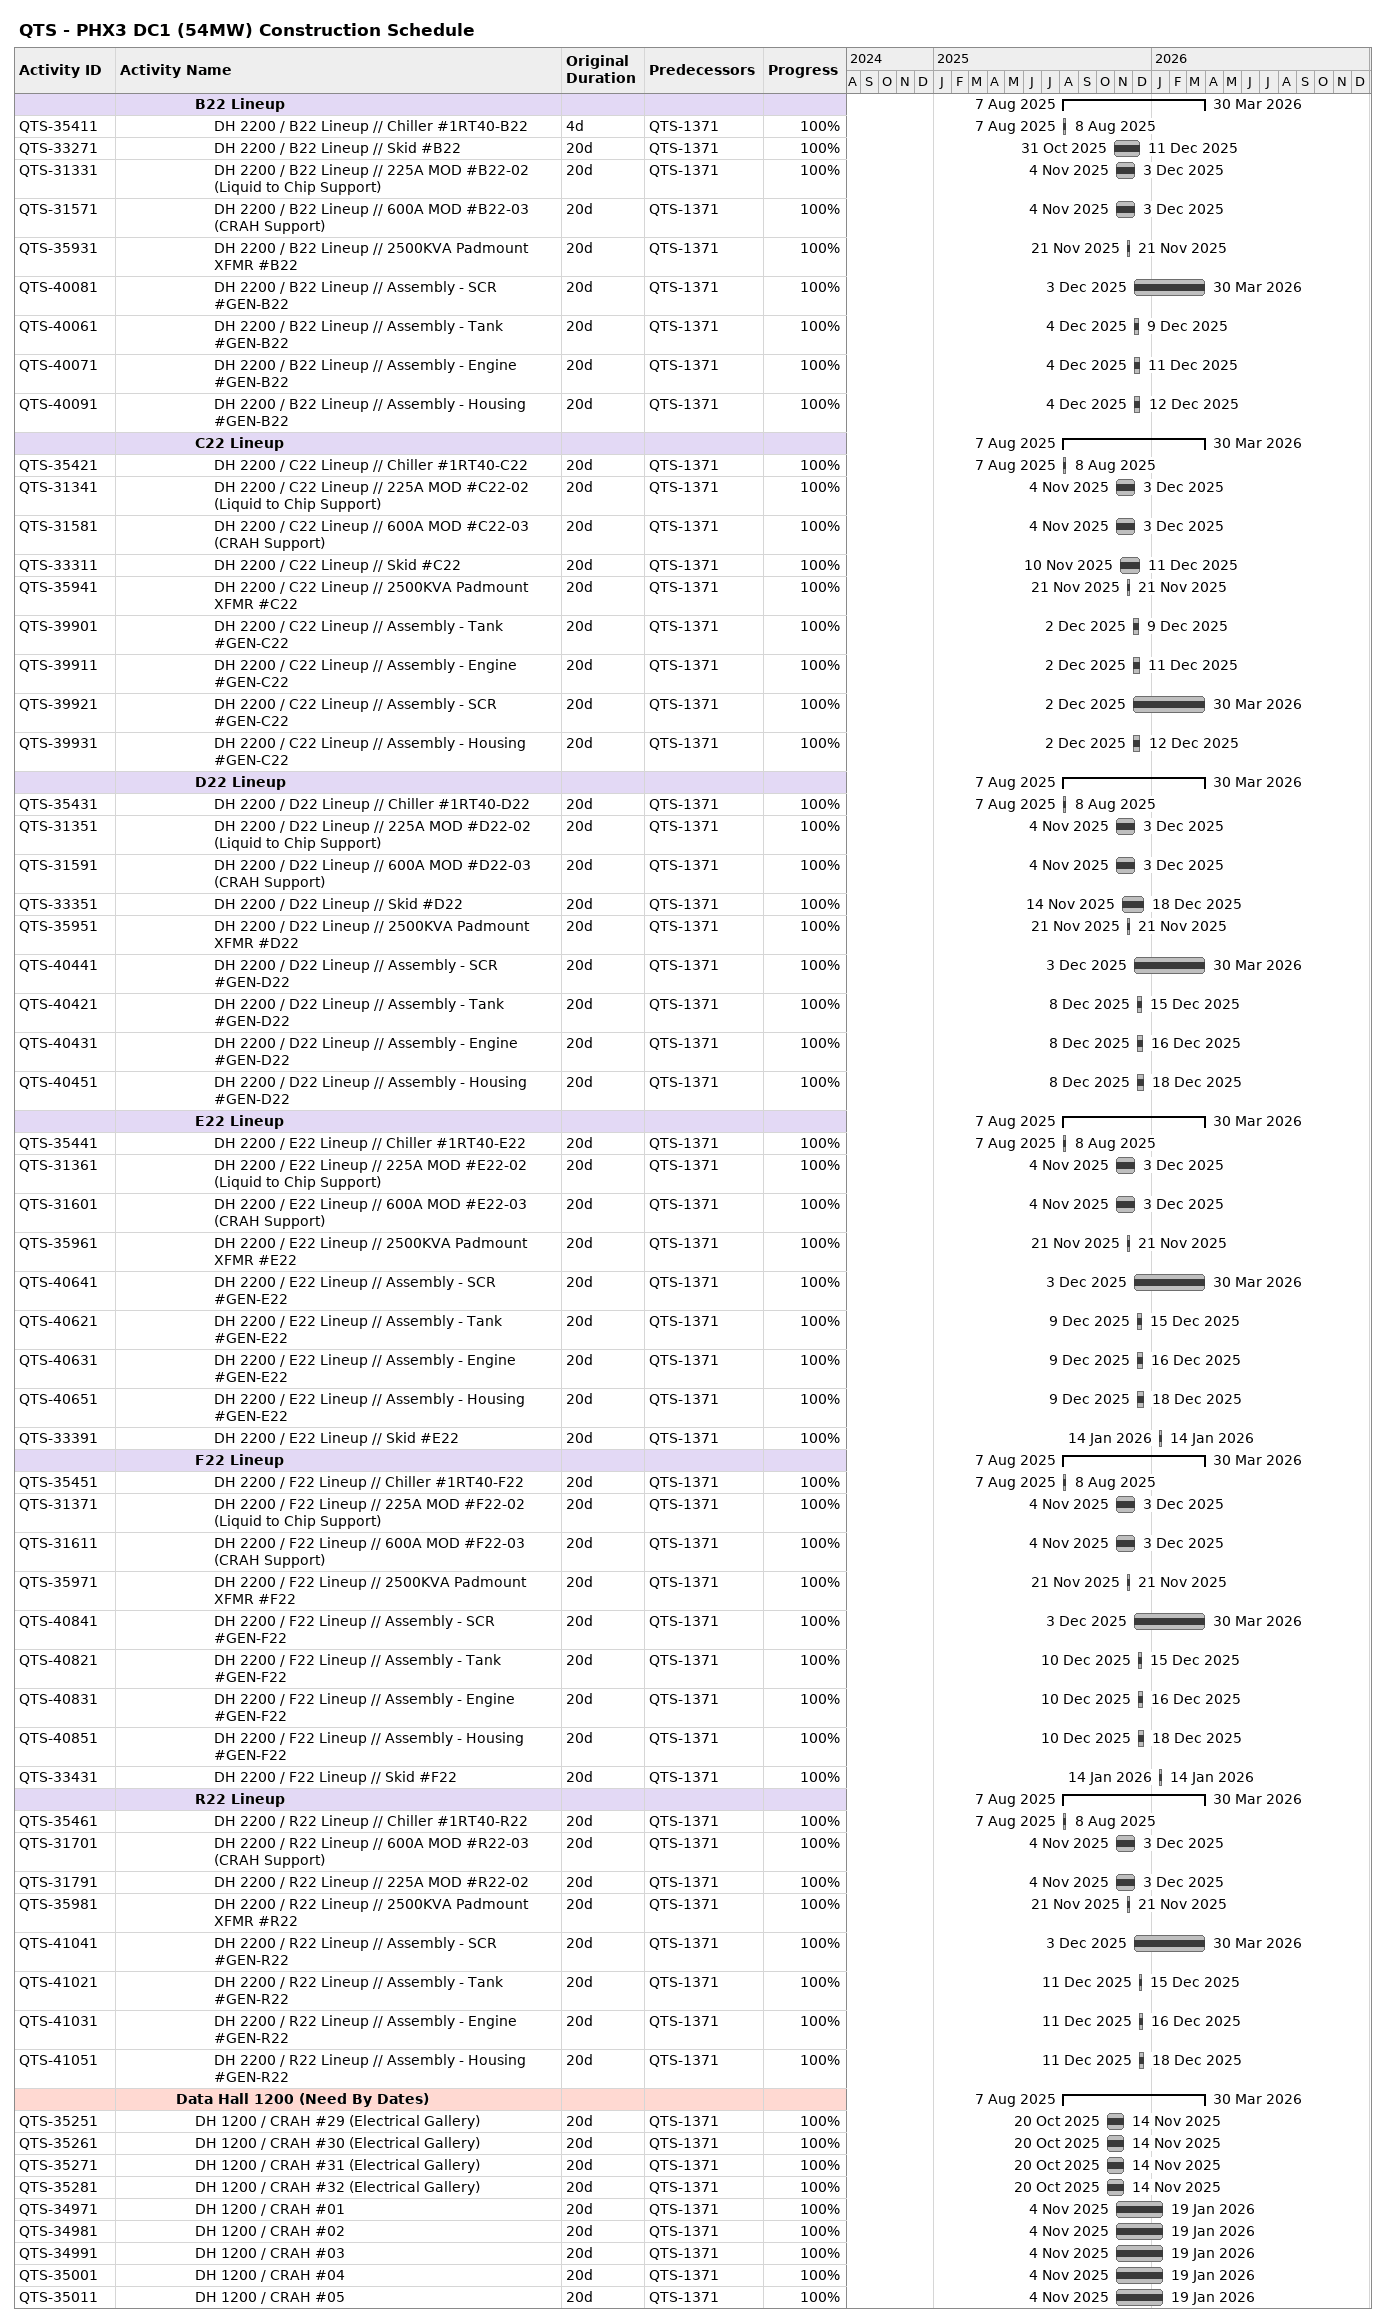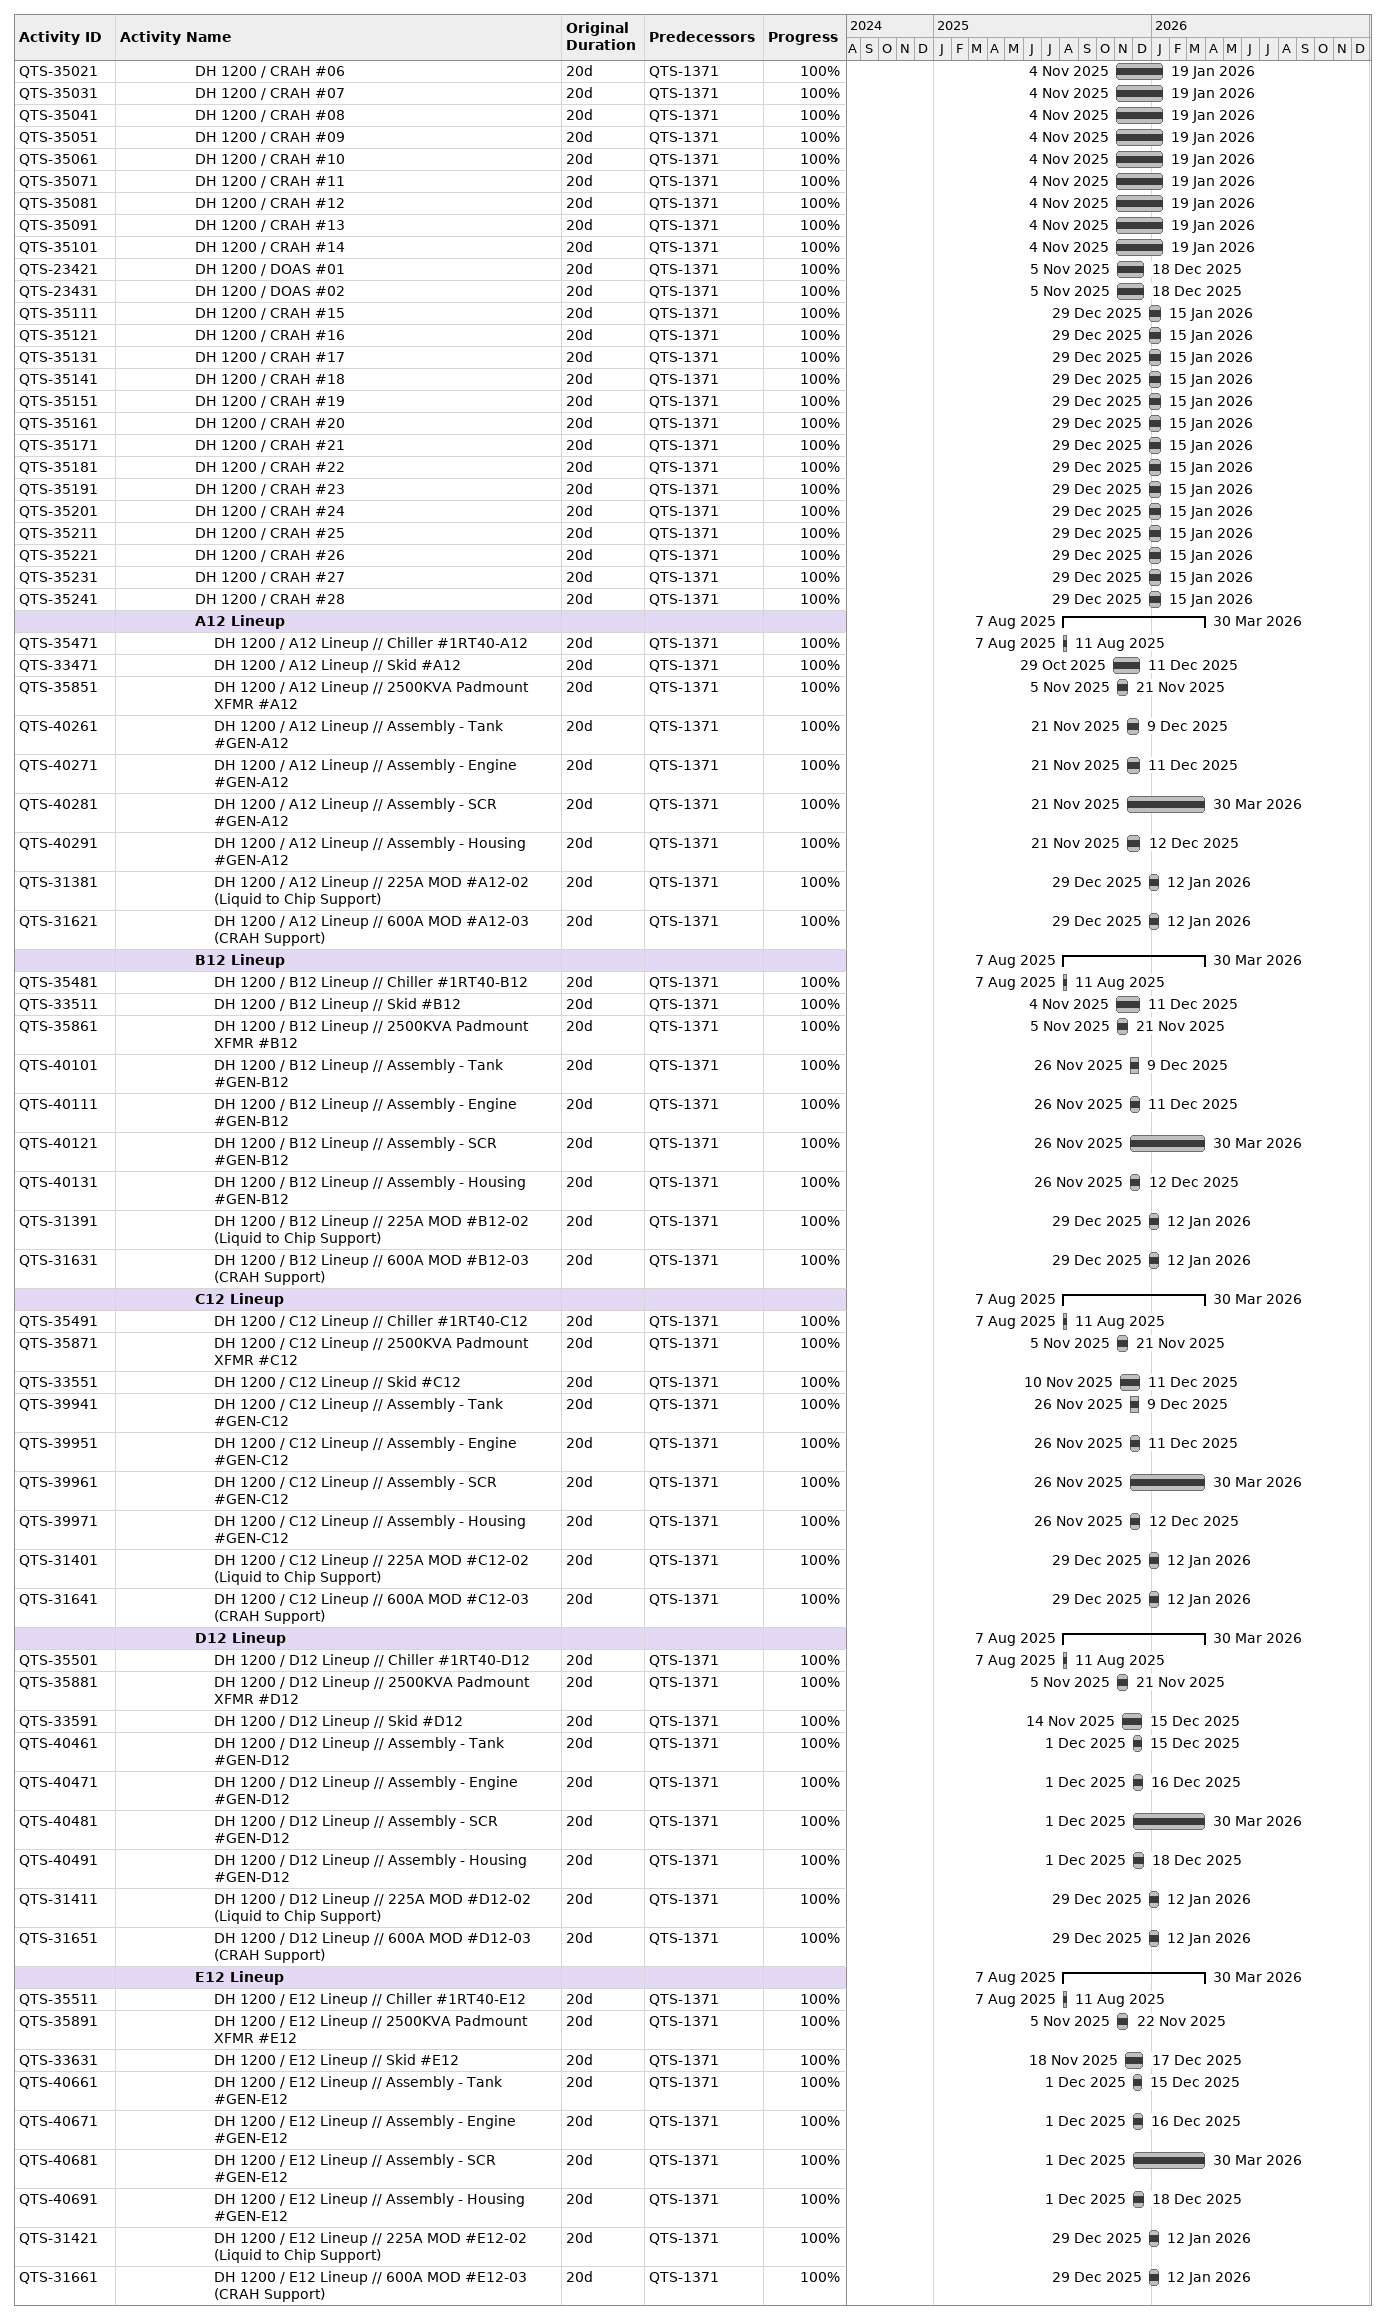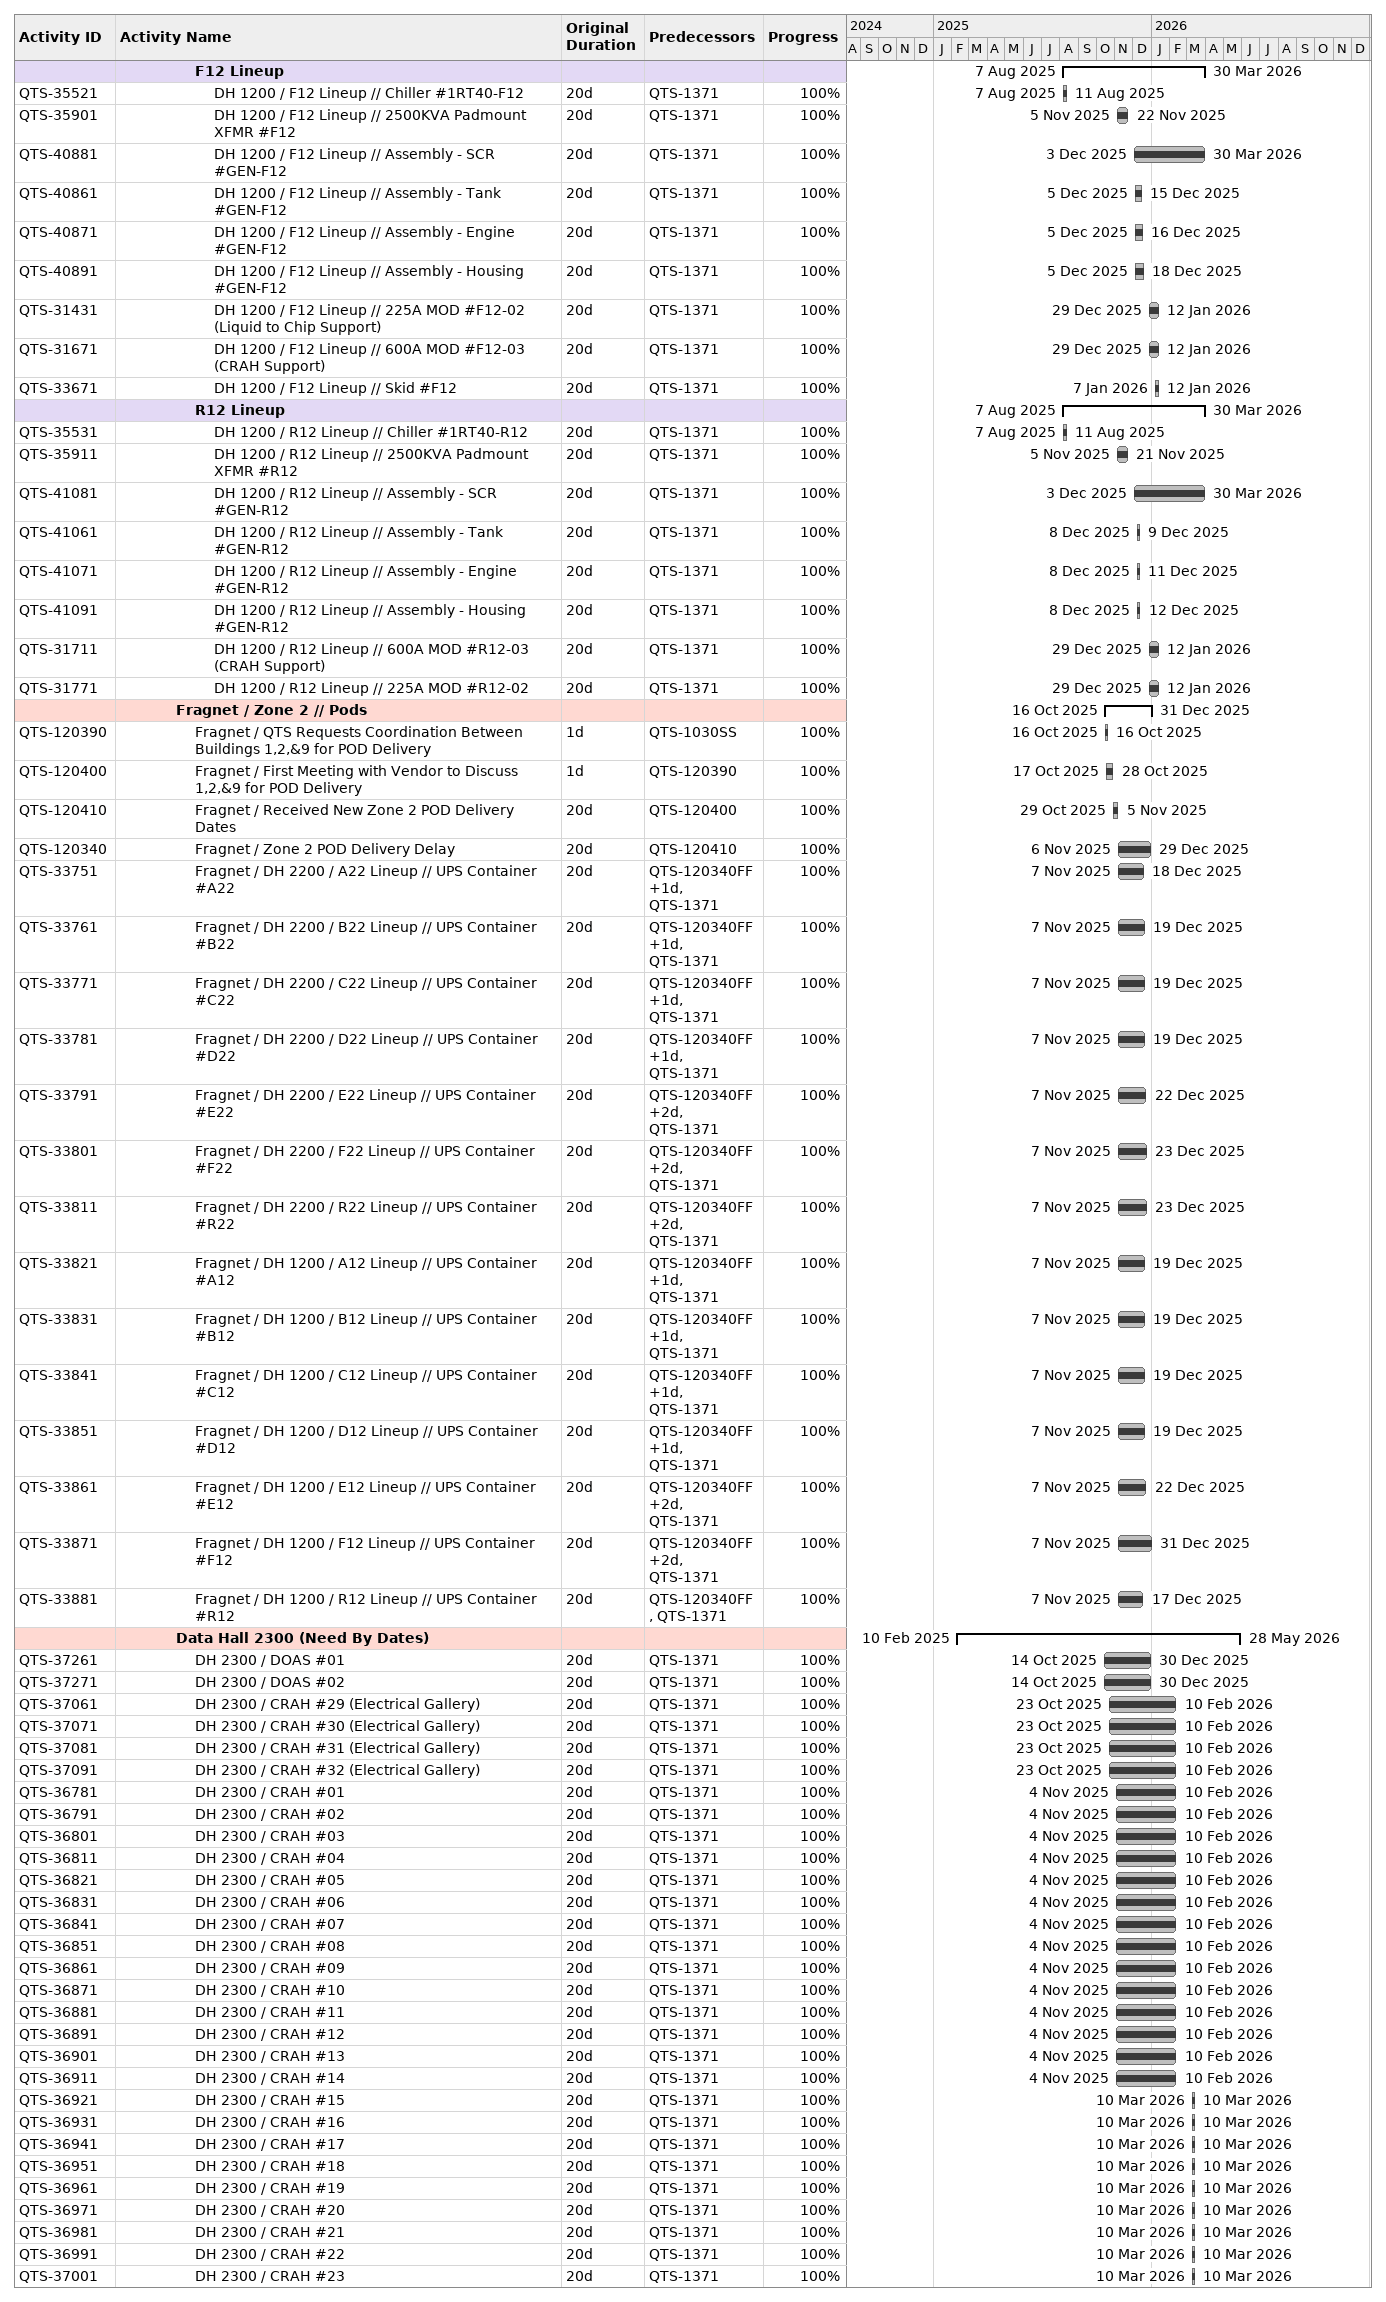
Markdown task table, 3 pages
QTS - PHX3 DC1 (54MW) Construction Schedule

| ID | Level | Task | Original duration | Start | Finish | Predecessors | % complete |
|---|---|---|---|---|---|---|---|
|  | 5 | **B22 Lineup** |  | 2025-08-07 | 2026-03-30 |  |  |
| QTS-35411 | 6 | DH 2200 / B22 Lineup // Chiller #1RT40-B22 | 4d | 2025-08-07 | 2025-08-08 | QTS-1371 | 100 |
| QTS-33271 | 6 | DH 2200 / B22 Lineup // Skid #B22 | 20d | 2025-10-31 | 2025-12-11 | QTS-1371 | 100 |
| QTS-31331 | 6 | DH 2200 / B22 Lineup // 225A MOD #B22-02 (Liquid to Chip Support) | 20d | 2025-11-04 | 2025-12-03 | QTS-1371 | 100 |
| QTS-31571 | 6 | DH 2200 / B22 Lineup // 600A MOD #B22-03 (CRAH Support) | 20d | 2025-11-04 | 2025-12-03 | QTS-1371 | 100 |
| QTS-35931 | 6 | DH 2200 / B22 Lineup // 2500KVA Padmount XFMR #B22 | 20d | 2025-11-21 | 2025-11-21 | QTS-1371 | 100 |
| QTS-40081 | 6 | DH 2200 / B22 Lineup // Assembly - SCR #GEN-B22 | 20d | 2025-12-03 | 2026-03-30 | QTS-1371 | 100 |
| QTS-40061 | 6 | DH 2200 / B22 Lineup // Assembly - Tank #GEN-B22 | 20d | 2025-12-04 | 2025-12-09 | QTS-1371 | 100 |
| QTS-40071 | 6 | DH 2200 / B22 Lineup // Assembly - Engine #GEN-B22 | 20d | 2025-12-04 | 2025-12-11 | QTS-1371 | 100 |
| QTS-40091 | 6 | DH 2200 / B22 Lineup // Assembly - Housing #GEN-B22 | 20d | 2025-12-04 | 2025-12-12 | QTS-1371 | 100 |
|  | 5 | **C22 Lineup** |  | 2025-08-07 | 2026-03-30 |  |  |
| QTS-35421 | 6 | DH 2200 / C22 Lineup // Chiller #1RT40-C22 | 20d | 2025-08-07 | 2025-08-08 | QTS-1371 | 100 |
| QTS-31341 | 6 | DH 2200 / C22 Lineup // 225A MOD #C22-02 (Liquid to Chip Support) | 20d | 2025-11-04 | 2025-12-03 | QTS-1371 | 100 |
| QTS-31581 | 6 | DH 2200 / C22 Lineup // 600A MOD #C22-03 (CRAH Support) | 20d | 2025-11-04 | 2025-12-03 | QTS-1371 | 100 |
| QTS-33311 | 6 | DH 2200 / C22 Lineup // Skid #C22 | 20d | 2025-11-10 | 2025-12-11 | QTS-1371 | 100 |
| QTS-35941 | 6 | DH 2200 / C22 Lineup // 2500KVA Padmount XFMR #C22 | 20d | 2025-11-21 | 2025-11-21 | QTS-1371 | 100 |
| QTS-39901 | 6 | DH 2200 / C22 Lineup // Assembly - Tank #GEN-C22 | 20d | 2025-12-02 | 2025-12-09 | QTS-1371 | 100 |
| QTS-39911 | 6 | DH 2200 / C22 Lineup // Assembly - Engine #GEN-C22 | 20d | 2025-12-02 | 2025-12-11 | QTS-1371 | 100 |
| QTS-39921 | 6 | DH 2200 / C22 Lineup // Assembly - SCR #GEN-C22 | 20d | 2025-12-02 | 2026-03-30 | QTS-1371 | 100 |
| QTS-39931 | 6 | DH 2200 / C22 Lineup // Assembly - Housing #GEN-C22 | 20d | 2025-12-02 | 2025-12-12 | QTS-1371 | 100 |
|  | 5 | **D22 Lineup** |  | 2025-08-07 | 2026-03-30 |  |  |
| QTS-35431 | 6 | DH 2200 / D22 Lineup // Chiller #1RT40-D22 | 20d | 2025-08-07 | 2025-08-08 | QTS-1371 | 100 |
| QTS-31351 | 6 | DH 2200 / D22 Lineup // 225A MOD #D22-02 (Liquid to Chip Support) | 20d | 2025-11-04 | 2025-12-03 | QTS-1371 | 100 |
| QTS-31591 | 6 | DH 2200 / D22 Lineup // 600A MOD #D22-03 (CRAH Support) | 20d | 2025-11-04 | 2025-12-03 | QTS-1371 | 100 |
| QTS-33351 | 6 | DH 2200 / D22 Lineup // Skid #D22 | 20d | 2025-11-14 | 2025-12-18 | QTS-1371 | 100 |
| QTS-35951 | 6 | DH 2200 / D22 Lineup // 2500KVA Padmount XFMR #D22 | 20d | 2025-11-21 | 2025-11-21 | QTS-1371 | 100 |
| QTS-40441 | 6 | DH 2200 / D22 Lineup // Assembly - SCR #GEN-D22 | 20d | 2025-12-03 | 2026-03-30 | QTS-1371 | 100 |
| QTS-40421 | 6 | DH 2200 / D22 Lineup // Assembly - Tank #GEN-D22 | 20d | 2025-12-08 | 2025-12-15 | QTS-1371 | 100 |
| QTS-40431 | 6 | DH 2200 / D22 Lineup // Assembly - Engine #GEN-D22 | 20d | 2025-12-08 | 2025-12-16 | QTS-1371 | 100 |
| QTS-40451 | 6 | DH 2200 / D22 Lineup // Assembly - Housing #GEN-D22 | 20d | 2025-12-08 | 2025-12-18 | QTS-1371 | 100 |
|  | 5 | **E22 Lineup** |  | 2025-08-07 | 2026-03-30 |  |  |
| QTS-35441 | 6 | DH 2200 / E22 Lineup // Chiller #1RT40-E22 | 20d | 2025-08-07 | 2025-08-08 | QTS-1371 | 100 |
| QTS-31361 | 6 | DH 2200 / E22 Lineup // 225A MOD #E22-02 (Liquid to Chip Support) | 20d | 2025-11-04 | 2025-12-03 | QTS-1371 | 100 |
| QTS-31601 | 6 | DH 2200 / E22 Lineup // 600A MOD #E22-03 (CRAH Support) | 20d | 2025-11-04 | 2025-12-03 | QTS-1371 | 100 |
| QTS-35961 | 6 | DH 2200 / E22 Lineup // 2500KVA Padmount XFMR #E22 | 20d | 2025-11-21 | 2025-11-21 | QTS-1371 | 100 |
| QTS-40641 | 6 | DH 2200 / E22 Lineup // Assembly - SCR #GEN-E22 | 20d | 2025-12-03 | 2026-03-30 | QTS-1371 | 100 |
| QTS-40621 | 6 | DH 2200 / E22 Lineup // Assembly - Tank #GEN-E22 | 20d | 2025-12-09 | 2025-12-15 | QTS-1371 | 100 |
| QTS-40631 | 6 | DH 2200 / E22 Lineup // Assembly - Engine #GEN-E22 | 20d | 2025-12-09 | 2025-12-16 | QTS-1371 | 100 |
| QTS-40651 | 6 | DH 2200 / E22 Lineup // Assembly - Housing #GEN-E22 | 20d | 2025-12-09 | 2025-12-18 | QTS-1371 | 100 |
| QTS-33391 | 6 | DH 2200 / E22 Lineup // Skid #E22 | 20d | 2026-01-14 | 2026-01-14 | QTS-1371 | 100 |
|  | 5 | **F22 Lineup** |  | 2025-08-07 | 2026-03-30 |  |  |
| QTS-35451 | 6 | DH 2200 / F22 Lineup // Chiller #1RT40-F22 | 20d | 2025-08-07 | 2025-08-08 | QTS-1371 | 100 |
| QTS-31371 | 6 | DH 2200 / F22 Lineup // 225A MOD #F22-02 (Liquid to Chip Support) | 20d | 2025-11-04 | 2025-12-03 | QTS-1371 | 100 |
| QTS-31611 | 6 | DH 2200 / F22 Lineup // 600A MOD #F22-03 (CRAH Support) | 20d | 2025-11-04 | 2025-12-03 | QTS-1371 | 100 |
| QTS-35971 | 6 | DH 2200 / F22 Lineup // 2500KVA Padmount XFMR #F22 | 20d | 2025-11-21 | 2025-11-21 | QTS-1371 | 100 |
| QTS-40841 | 6 | DH 2200 / F22 Lineup // Assembly - SCR #GEN-F22 | 20d | 2025-12-03 | 2026-03-30 | QTS-1371 | 100 |
| QTS-40821 | 6 | DH 2200 / F22 Lineup // Assembly - Tank #GEN-F22 | 20d | 2025-12-10 | 2025-12-15 | QTS-1371 | 100 |
| QTS-40831 | 6 | DH 2200 / F22 Lineup // Assembly - Engine #GEN-F22 | 20d | 2025-12-10 | 2025-12-16 | QTS-1371 | 100 |
| QTS-40851 | 6 | DH 2200 / F22 Lineup // Assembly - Housing #GEN-F22 | 20d | 2025-12-10 | 2025-12-18 | QTS-1371 | 100 |
| QTS-33431 | 6 | DH 2200 / F22 Lineup // Skid #F22 | 20d | 2026-01-14 | 2026-01-14 | QTS-1371 | 100 |
|  | 5 | **R22 Lineup** |  | 2025-08-07 | 2026-03-30 |  |  |
| QTS-35461 | 6 | DH 2200 / R22 Lineup // Chiller #1RT40-R22 | 20d | 2025-08-07 | 2025-08-08 | QTS-1371 | 100 |
| QTS-31701 | 6 | DH 2200 / R22 Lineup // 600A MOD #R22-03 (CRAH Support) | 20d | 2025-11-04 | 2025-12-03 | QTS-1371 | 100 |
| QTS-31791 | 6 | DH 2200 / R22 Lineup // 225A MOD #R22-02 | 20d | 2025-11-04 | 2025-12-03 | QTS-1371 | 100 |
| QTS-35981 | 6 | DH 2200 / R22 Lineup // 2500KVA Padmount XFMR #R22 | 20d | 2025-11-21 | 2025-11-21 | QTS-1371 | 100 |
| QTS-41041 | 6 | DH 2200 / R22 Lineup // Assembly - SCR #GEN-R22 | 20d | 2025-12-03 | 2026-03-30 | QTS-1371 | 100 |
| QTS-41021 | 6 | DH 2200 / R22 Lineup // Assembly - Tank #GEN-R22 | 20d | 2025-12-11 | 2025-12-15 | QTS-1371 | 100 |
| QTS-41031 | 6 | DH 2200 / R22 Lineup // Assembly - Engine #GEN-R22 | 20d | 2025-12-11 | 2025-12-16 | QTS-1371 | 100 |
| QTS-41051 | 6 | DH 2200 / R22 Lineup // Assembly - Housing #GEN-R22 | 20d | 2025-12-11 | 2025-12-18 | QTS-1371 | 100 |
|  | 4 | **Data Hall 1200 (Need By Dates)** |  | 2025-08-07 | 2026-03-30 |  |  |
| QTS-35251 | 5 | DH 1200 / CRAH #29 (Electrical Gallery) | 20d | 2025-10-20 | 2025-11-14 | QTS-1371 | 100 |
| QTS-35261 | 5 | DH 1200 / CRAH #30 (Electrical Gallery) | 20d | 2025-10-20 | 2025-11-14 | QTS-1371 | 100 |
| QTS-35271 | 5 | DH 1200 / CRAH #31 (Electrical Gallery) | 20d | 2025-10-20 | 2025-11-14 | QTS-1371 | 100 |
| QTS-35281 | 5 | DH 1200 / CRAH #32 (Electrical Gallery) | 20d | 2025-10-20 | 2025-11-14 | QTS-1371 | 100 |
| QTS-34971 | 5 | DH 1200 / CRAH #01 | 20d | 2025-11-04 | 2026-01-19 | QTS-1371 | 100 |
| QTS-34981 | 5 | DH 1200 / CRAH #02 | 20d | 2025-11-04 | 2026-01-19 | QTS-1371 | 100 |
| QTS-34991 | 5 | DH 1200 / CRAH #03 | 20d | 2025-11-04 | 2026-01-19 | QTS-1371 | 100 |
| QTS-35001 | 5 | DH 1200 / CRAH #04 | 20d | 2025-11-04 | 2026-01-19 | QTS-1371 | 100 |
| QTS-35011 | 5 | DH 1200 / CRAH #05 | 20d | 2025-11-04 | 2026-01-19 | QTS-1371 | 100 |
| QTS-35021 | 5 | DH 1200 / CRAH #06 | 20d | 2025-11-04 | 2026-01-19 | QTS-1371 | 100 |
| QTS-35031 | 5 | DH 1200 / CRAH #07 | 20d | 2025-11-04 | 2026-01-19 | QTS-1371 | 100 |
| QTS-35041 | 5 | DH 1200 / CRAH #08 | 20d | 2025-11-04 | 2026-01-19 | QTS-1371 | 100 |
| QTS-35051 | 5 | DH 1200 / CRAH #09 | 20d | 2025-11-04 | 2026-01-19 | QTS-1371 | 100 |
| QTS-35061 | 5 | DH 1200 / CRAH #10 | 20d | 2025-11-04 | 2026-01-19 | QTS-1371 | 100 |
| QTS-35071 | 5 | DH 1200 / CRAH #11 | 20d | 2025-11-04 | 2026-01-19 | QTS-1371 | 100 |
| QTS-35081 | 5 | DH 1200 / CRAH #12 | 20d | 2025-11-04 | 2026-01-19 | QTS-1371 | 100 |
| QTS-35091 | 5 | DH 1200 / CRAH #13 | 20d | 2025-11-04 | 2026-01-19 | QTS-1371 | 100 |
| QTS-35101 | 5 | DH 1200 / CRAH #14 | 20d | 2025-11-04 | 2026-01-19 | QTS-1371 | 100 |
| QTS-23421 | 5 | DH 1200 / DOAS #01 | 20d | 2025-11-05 | 2025-12-18 | QTS-1371 | 100 |
| QTS-23431 | 5 | DH 1200 / DOAS #02 | 20d | 2025-11-05 | 2025-12-18 | QTS-1371 | 100 |
| QTS-35111 | 5 | DH 1200 / CRAH #15 | 20d | 2025-12-29 | 2026-01-15 | QTS-1371 | 100 |
| QTS-35121 | 5 | DH 1200 / CRAH #16 | 20d | 2025-12-29 | 2026-01-15 | QTS-1371 | 100 |
| QTS-35131 | 5 | DH 1200 / CRAH #17 | 20d | 2025-12-29 | 2026-01-15 | QTS-1371 | 100 |
| QTS-35141 | 5 | DH 1200 / CRAH #18 | 20d | 2025-12-29 | 2026-01-15 | QTS-1371 | 100 |
| QTS-35151 | 5 | DH 1200 / CRAH #19 | 20d | 2025-12-29 | 2026-01-15 | QTS-1371 | 100 |
| QTS-35161 | 5 | DH 1200 / CRAH #20 | 20d | 2025-12-29 | 2026-01-15 | QTS-1371 | 100 |
| QTS-35171 | 5 | DH 1200 / CRAH #21 | 20d | 2025-12-29 | 2026-01-15 | QTS-1371 | 100 |
| QTS-35181 | 5 | DH 1200 / CRAH #22 | 20d | 2025-12-29 | 2026-01-15 | QTS-1371 | 100 |
| QTS-35191 | 5 | DH 1200 / CRAH #23 | 20d | 2025-12-29 | 2026-01-15 | QTS-1371 | 100 |
| QTS-35201 | 5 | DH 1200 / CRAH #24 | 20d | 2025-12-29 | 2026-01-15 | QTS-1371 | 100 |
| QTS-35211 | 5 | DH 1200 / CRAH #25 | 20d | 2025-12-29 | 2026-01-15 | QTS-1371 | 100 |
| QTS-35221 | 5 | DH 1200 / CRAH #26 | 20d | 2025-12-29 | 2026-01-15 | QTS-1371 | 100 |
| QTS-35231 | 5 | DH 1200 / CRAH #27 | 20d | 2025-12-29 | 2026-01-15 | QTS-1371 | 100 |
| QTS-35241 | 5 | DH 1200 / CRAH #28 | 20d | 2025-12-29 | 2026-01-15 | QTS-1371 | 100 |
|  | 5 | **A12 Lineup** |  | 2025-08-07 | 2026-03-30 |  |  |
| QTS-35471 | 6 | DH 1200 / A12 Lineup // Chiller #1RT40-A12 | 20d | 2025-08-07 | 2025-08-11 | QTS-1371 | 100 |
| QTS-33471 | 6 | DH 1200 / A12 Lineup // Skid #A12 | 20d | 2025-10-29 | 2025-12-11 | QTS-1371 | 100 |
| QTS-35851 | 6 | DH 1200 / A12 Lineup // 2500KVA Padmount XFMR #A12 | 20d | 2025-11-05 | 2025-11-21 | QTS-1371 | 100 |
| QTS-40261 | 6 | DH 1200 / A12 Lineup // Assembly - Tank #GEN-A12 | 20d | 2025-11-21 | 2025-12-09 | QTS-1371 | 100 |
| QTS-40271 | 6 | DH 1200 / A12 Lineup // Assembly - Engine #GEN-A12 | 20d | 2025-11-21 | 2025-12-11 | QTS-1371 | 100 |
| QTS-40281 | 6 | DH 1200 / A12 Lineup // Assembly - SCR #GEN-A12 | 20d | 2025-11-21 | 2026-03-30 | QTS-1371 | 100 |
| QTS-40291 | 6 | DH 1200 / A12 Lineup // Assembly - Housing #GEN-A12 | 20d | 2025-11-21 | 2025-12-12 | QTS-1371 | 100 |
| QTS-31381 | 6 | DH 1200 / A12 Lineup // 225A MOD #A12-02 (Liquid to Chip Support) | 20d | 2025-12-29 | 2026-01-12 | QTS-1371 | 100 |
| QTS-31621 | 6 | DH 1200 / A12 Lineup // 600A MOD #A12-03 (CRAH Support) | 20d | 2025-12-29 | 2026-01-12 | QTS-1371 | 100 |
|  | 5 | **B12 Lineup** |  | 2025-08-07 | 2026-03-30 |  |  |
| QTS-35481 | 6 | DH 1200 / B12 Lineup // Chiller #1RT40-B12 | 20d | 2025-08-07 | 2025-08-11 | QTS-1371 | 100 |
| QTS-33511 | 6 | DH 1200 / B12 Lineup // Skid #B12 | 20d | 2025-11-04 | 2025-12-11 | QTS-1371 | 100 |
| QTS-35861 | 6 | DH 1200 / B12 Lineup // 2500KVA Padmount XFMR #B12 | 20d | 2025-11-05 | 2025-11-21 | QTS-1371 | 100 |
| QTS-40101 | 6 | DH 1200 / B12 Lineup // Assembly - Tank #GEN-B12 | 20d | 2025-11-26 | 2025-12-09 | QTS-1371 | 100 |
| QTS-40111 | 6 | DH 1200 / B12 Lineup // Assembly - Engine #GEN-B12 | 20d | 2025-11-26 | 2025-12-11 | QTS-1371 | 100 |
| QTS-40121 | 6 | DH 1200 / B12 Lineup // Assembly - SCR #GEN-B12 | 20d | 2025-11-26 | 2026-03-30 | QTS-1371 | 100 |
| QTS-40131 | 6 | DH 1200 / B12 Lineup // Assembly - Housing #GEN-B12 | 20d | 2025-11-26 | 2025-12-12 | QTS-1371 | 100 |
| QTS-31391 | 6 | DH 1200 / B12 Lineup // 225A MOD #B12-02 (Liquid to Chip Support) | 20d | 2025-12-29 | 2026-01-12 | QTS-1371 | 100 |
| QTS-31631 | 6 | DH 1200 / B12 Lineup // 600A MOD #B12-03 (CRAH Support) | 20d | 2025-12-29 | 2026-01-12 | QTS-1371 | 100 |
|  | 5 | **C12 Lineup** |  | 2025-08-07 | 2026-03-30 |  |  |
| QTS-35491 | 6 | DH 1200 / C12 Lineup // Chiller #1RT40-C12 | 20d | 2025-08-07 | 2025-08-11 | QTS-1371 | 100 |
| QTS-35871 | 6 | DH 1200 / C12 Lineup // 2500KVA Padmount XFMR #C12 | 20d | 2025-11-05 | 2025-11-21 | QTS-1371 | 100 |
| QTS-33551 | 6 | DH 1200 / C12 Lineup // Skid #C12 | 20d | 2025-11-10 | 2025-12-11 | QTS-1371 | 100 |
| QTS-39941 | 6 | DH 1200 / C12 Lineup // Assembly - Tank #GEN-C12 | 20d | 2025-11-26 | 2025-12-09 | QTS-1371 | 100 |
| QTS-39951 | 6 | DH 1200 / C12 Lineup // Assembly - Engine #GEN-C12 | 20d | 2025-11-26 | 2025-12-11 | QTS-1371 | 100 |
| QTS-39961 | 6 | DH 1200 / C12 Lineup // Assembly - SCR #GEN-C12 | 20d | 2025-11-26 | 2026-03-30 | QTS-1371 | 100 |
| QTS-39971 | 6 | DH 1200 / C12 Lineup // Assembly - Housing #GEN-C12 | 20d | 2025-11-26 | 2025-12-12 | QTS-1371 | 100 |
| QTS-31401 | 6 | DH 1200 / C12 Lineup // 225A MOD #C12-02 (Liquid to Chip Support) | 20d | 2025-12-29 | 2026-01-12 | QTS-1371 | 100 |
| QTS-31641 | 6 | DH 1200 / C12 Lineup // 600A MOD #C12-03 (CRAH Support) | 20d | 2025-12-29 | 2026-01-12 | QTS-1371 | 100 |
|  | 5 | **D12 Lineup** |  | 2025-08-07 | 2026-03-30 |  |  |
| QTS-35501 | 6 | DH 1200 / D12 Lineup // Chiller #1RT40-D12 | 20d | 2025-08-07 | 2025-08-11 | QTS-1371 | 100 |
| QTS-35881 | 6 | DH 1200 / D12 Lineup // 2500KVA Padmount XFMR #D12 | 20d | 2025-11-05 | 2025-11-21 | QTS-1371 | 100 |
| QTS-33591 | 6 | DH 1200 / D12 Lineup // Skid #D12 | 20d | 2025-11-14 | 2025-12-15 | QTS-1371 | 100 |
| QTS-40461 | 6 | DH 1200 / D12 Lineup // Assembly - Tank #GEN-D12 | 20d | 2025-12-01 | 2025-12-15 | QTS-1371 | 100 |
| QTS-40471 | 6 | DH 1200 / D12 Lineup // Assembly - Engine #GEN-D12 | 20d | 2025-12-01 | 2025-12-16 | QTS-1371 | 100 |
| QTS-40481 | 6 | DH 1200 / D12 Lineup // Assembly - SCR #GEN-D12 | 20d | 2025-12-01 | 2026-03-30 | QTS-1371 | 100 |
| QTS-40491 | 6 | DH 1200 / D12 Lineup // Assembly - Housing #GEN-D12 | 20d | 2025-12-01 | 2025-12-18 | QTS-1371 | 100 |
| QTS-31411 | 6 | DH 1200 / D12 Lineup // 225A MOD #D12-02 (Liquid to Chip Support) | 20d | 2025-12-29 | 2026-01-12 | QTS-1371 | 100 |
| QTS-31651 | 6 | DH 1200 / D12 Lineup // 600A MOD #D12-03 (CRAH Support) | 20d | 2025-12-29 | 2026-01-12 | QTS-1371 | 100 |
|  | 5 | **E12 Lineup** |  | 2025-08-07 | 2026-03-30 |  |  |
| QTS-35511 | 6 | DH 1200 / E12 Lineup // Chiller #1RT40-E12 | 20d | 2025-08-07 | 2025-08-11 | QTS-1371 | 100 |
| QTS-35891 | 6 | DH 1200 / E12 Lineup // 2500KVA Padmount XFMR #E12 | 20d | 2025-11-05 | 2025-11-22 | QTS-1371 | 100 |
| QTS-33631 | 6 | DH 1200 / E12 Lineup // Skid #E12 | 20d | 2025-11-18 | 2025-12-17 | QTS-1371 | 100 |
| QTS-40661 | 6 | DH 1200 / E12 Lineup // Assembly - Tank #GEN-E12 | 20d | 2025-12-01 | 2025-12-15 | QTS-1371 | 100 |
| QTS-40671 | 6 | DH 1200 / E12 Lineup // Assembly - Engine #GEN-E12 | 20d | 2025-12-01 | 2025-12-16 | QTS-1371 | 100 |
| QTS-40681 | 6 | DH 1200 / E12 Lineup // Assembly - SCR #GEN-E12 | 20d | 2025-12-01 | 2026-03-30 | QTS-1371 | 100 |
| QTS-40691 | 6 | DH 1200 / E12 Lineup // Assembly - Housing #GEN-E12 | 20d | 2025-12-01 | 2025-12-18 | QTS-1371 | 100 |
| QTS-31421 | 6 | DH 1200 / E12 Lineup // 225A MOD #E12-02 (Liquid to Chip Support) | 20d | 2025-12-29 | 2026-01-12 | QTS-1371 | 100 |
| QTS-31661 | 6 | DH 1200 / E12 Lineup // 600A MOD #E12-03 (CRAH Support) | 20d | 2025-12-29 | 2026-01-12 | QTS-1371 | 100 |
|  | 5 | **F12 Lineup** |  | 2025-08-07 | 2026-03-30 |  |  |
| QTS-35521 | 6 | DH 1200 / F12 Lineup // Chiller #1RT40-F12 | 20d | 2025-08-07 | 2025-08-11 | QTS-1371 | 100 |
| QTS-35901 | 6 | DH 1200 / F12 Lineup // 2500KVA Padmount XFMR #F12 | 20d | 2025-11-05 | 2025-11-22 | QTS-1371 | 100 |
| QTS-40881 | 6 | DH 1200 / F12 Lineup // Assembly - SCR #GEN-F12 | 20d | 2025-12-03 | 2026-03-30 | QTS-1371 | 100 |
| QTS-40861 | 6 | DH 1200 / F12 Lineup // Assembly - Tank #GEN-F12 | 20d | 2025-12-05 | 2025-12-15 | QTS-1371 | 100 |
| QTS-40871 | 6 | DH 1200 / F12 Lineup // Assembly - Engine #GEN-F12 | 20d | 2025-12-05 | 2025-12-16 | QTS-1371 | 100 |
| QTS-40891 | 6 | DH 1200 / F12 Lineup // Assembly - Housing #GEN-F12 | 20d | 2025-12-05 | 2025-12-18 | QTS-1371 | 100 |
| QTS-31431 | 6 | DH 1200 / F12 Lineup // 225A MOD #F12-02 (Liquid to Chip Support) | 20d | 2025-12-29 | 2026-01-12 | QTS-1371 | 100 |
| QTS-31671 | 6 | DH 1200 / F12 Lineup // 600A MOD #F12-03 (CRAH Support) | 20d | 2025-12-29 | 2026-01-12 | QTS-1371 | 100 |
| QTS-33671 | 6 | DH 1200 / F12 Lineup // Skid #F12 | 20d | 2026-01-07 | 2026-01-12 | QTS-1371 | 100 |
|  | 5 | **R12 Lineup** |  | 2025-08-07 | 2026-03-30 |  |  |
| QTS-35531 | 6 | DH 1200 / R12 Lineup // Chiller #1RT40-R12 | 20d | 2025-08-07 | 2025-08-11 | QTS-1371 | 100 |
| QTS-35911 | 6 | DH 1200 / R12 Lineup // 2500KVA Padmount XFMR #R12 | 20d | 2025-11-05 | 2025-11-21 | QTS-1371 | 100 |
| QTS-41081 | 6 | DH 1200 / R12 Lineup // Assembly - SCR #GEN-R12 | 20d | 2025-12-03 | 2026-03-30 | QTS-1371 | 100 |
| QTS-41061 | 6 | DH 1200 / R12 Lineup // Assembly - Tank #GEN-R12 | 20d | 2025-12-08 | 2025-12-09 | QTS-1371 | 100 |
| QTS-41071 | 6 | DH 1200 / R12 Lineup // Assembly - Engine #GEN-R12 | 20d | 2025-12-08 | 2025-12-11 | QTS-1371 | 100 |
| QTS-41091 | 6 | DH 1200 / R12 Lineup // Assembly - Housing #GEN-R12 | 20d | 2025-12-08 | 2025-12-12 | QTS-1371 | 100 |
| QTS-31711 | 6 | DH 1200 / R12 Lineup // 600A MOD #R12-03 (CRAH Support) | 20d | 2025-12-29 | 2026-01-12 | QTS-1371 | 100 |
| QTS-31771 | 6 | DH 1200 / R12 Lineup // 225A MOD #R12-02 | 20d | 2025-12-29 | 2026-01-12 | QTS-1371 | 100 |
|  | 4 | **Fragnet / Zone 2 // Pods** |  | 2025-10-16 | 2025-12-31 |  |  |
| QTS-120390 | 5 | Fragnet / QTS Requests Coordination Between Buildings 1,2,&9 for POD Delivery | 1d | 2025-10-16 | 2025-10-16 | QTS-1030SS | 100 |
| QTS-120400 | 5 | Fragnet / First Meeting with Vendor to Discuss 1,2,&9 for POD Delivery | 1d | 2025-10-17 | 2025-10-28 | QTS-120390 | 100 |
| QTS-120410 | 5 | Fragnet / Received New Zone 2 POD Delivery Dates | 20d | 2025-10-29 | 2025-11-05 | QTS-120400 | 100 |
| QTS-120340 | 5 | Fragnet / Zone 2 POD Delivery Delay | 20d | 2025-11-06 | 2025-12-29 | QTS-120410 | 100 |
| QTS-33751 | 5 | Fragnet / DH 2200 / A22 Lineup // UPS Container #A22 | 20d | 2025-11-07 | 2025-12-18 | QTS-120340FF+1d, QTS-1371 | 100 |
| QTS-33761 | 5 | Fragnet / DH 2200 / B22 Lineup // UPS Container #B22 | 20d | 2025-11-07 | 2025-12-19 | QTS-120340FF+1d, QTS-1371 | 100 |
| QTS-33771 | 5 | Fragnet / DH 2200 / C22 Lineup // UPS Container #C22 | 20d | 2025-11-07 | 2025-12-19 | QTS-120340FF+1d, QTS-1371 | 100 |
| QTS-33781 | 5 | Fragnet / DH 2200 / D22 Lineup // UPS Container #D22 | 20d | 2025-11-07 | 2025-12-19 | QTS-120340FF+1d, QTS-1371 | 100 |
| QTS-33791 | 5 | Fragnet / DH 2200 / E22 Lineup // UPS Container #E22 | 20d | 2025-11-07 | 2025-12-22 | QTS-120340FF+2d, QTS-1371 | 100 |
| QTS-33801 | 5 | Fragnet / DH 2200 / F22 Lineup // UPS Container #F22 | 20d | 2025-11-07 | 2025-12-23 | QTS-120340FF+2d, QTS-1371 | 100 |
| QTS-33811 | 5 | Fragnet / DH 2200 / R22 Lineup // UPS Container #R22 | 20d | 2025-11-07 | 2025-12-23 | QTS-120340FF+2d, QTS-1371 | 100 |
| QTS-33821 | 5 | Fragnet / DH 1200 / A12 Lineup // UPS Container #A12 | 20d | 2025-11-07 | 2025-12-19 | QTS-120340FF+1d, QTS-1371 | 100 |
| QTS-33831 | 5 | Fragnet / DH 1200 / B12 Lineup // UPS Container #B12 | 20d | 2025-11-07 | 2025-12-19 | QTS-120340FF+1d, QTS-1371 | 100 |
| QTS-33841 | 5 | Fragnet / DH 1200 / C12 Lineup // UPS Container #C12 | 20d | 2025-11-07 | 2025-12-19 | QTS-120340FF+1d, QTS-1371 | 100 |
| QTS-33851 | 5 | Fragnet / DH 1200 / D12 Lineup // UPS Container #D12 | 20d | 2025-11-07 | 2025-12-19 | QTS-120340FF+1d, QTS-1371 | 100 |
| QTS-33861 | 5 | Fragnet / DH 1200 / E12 Lineup // UPS Container #E12 | 20d | 2025-11-07 | 2025-12-22 | QTS-120340FF+2d, QTS-1371 | 100 |
| QTS-33871 | 5 | Fragnet / DH 1200 / F12 Lineup // UPS Container #F12 | 20d | 2025-11-07 | 2025-12-31 | QTS-120340FF+2d, QTS-1371 | 100 |
| QTS-33881 | 5 | Fragnet / DH 1200 / R12 Lineup // UPS Container #R12 | 20d | 2025-11-07 | 2025-12-17 | QTS-120340FF, QTS-1371 | 100 |
|  | 4 | **Data Hall 2300 (Need By Dates)** |  | 2025-02-10 | 2026-05-28 |  |  |
| QTS-37261 | 5 | DH 2300 / DOAS #01 | 20d | 2025-10-14 | 2025-12-30 | QTS-1371 | 100 |
| QTS-37271 | 5 | DH 2300 / DOAS #02 | 20d | 2025-10-14 | 2025-12-30 | QTS-1371 | 100 |
| QTS-37061 | 5 | DH 2300 / CRAH #29 (Electrical Gallery) | 20d | 2025-10-23 | 2026-02-10 | QTS-1371 | 100 |
| QTS-37071 | 5 | DH 2300 / CRAH #30 (Electrical Gallery) | 20d | 2025-10-23 | 2026-02-10 | QTS-1371 | 100 |
| QTS-37081 | 5 | DH 2300 / CRAH #31 (Electrical Gallery) | 20d | 2025-10-23 | 2026-02-10 | QTS-1371 | 100 |
| QTS-37091 | 5 | DH 2300 / CRAH #32 (Electrical Gallery) | 20d | 2025-10-23 | 2026-02-10 | QTS-1371 | 100 |
| QTS-36781 | 5 | DH 2300 / CRAH #01 | 20d | 2025-11-04 | 2026-02-10 | QTS-1371 | 100 |
| QTS-36791 | 5 | DH 2300 / CRAH #02 | 20d | 2025-11-04 | 2026-02-10 | QTS-1371 | 100 |
| QTS-36801 | 5 | DH 2300 / CRAH #03 | 20d | 2025-11-04 | 2026-02-10 | QTS-1371 | 100 |
| QTS-36811 | 5 | DH 2300 / CRAH #04 | 20d | 2025-11-04 | 2026-02-10 | QTS-1371 | 100 |
| QTS-36821 | 5 | DH 2300 / CRAH #05 | 20d | 2025-11-04 | 2026-02-10 | QTS-1371 | 100 |
| QTS-36831 | 5 | DH 2300 / CRAH #06 | 20d | 2025-11-04 | 2026-02-10 | QTS-1371 | 100 |
| QTS-36841 | 5 | DH 2300 / CRAH #07 | 20d | 2025-11-04 | 2026-02-10 | QTS-1371 | 100 |
| QTS-36851 | 5 | DH 2300 / CRAH #08 | 20d | 2025-11-04 | 2026-02-10 | QTS-1371 | 100 |
| QTS-36861 | 5 | DH 2300 / CRAH #09 | 20d | 2025-11-04 | 2026-02-10 | QTS-1371 | 100 |
| QTS-36871 | 5 | DH 2300 / CRAH #10 | 20d | 2025-11-04 | 2026-02-10 | QTS-1371 | 100 |
| QTS-36881 | 5 | DH 2300 / CRAH #11 | 20d | 2025-11-04 | 2026-02-10 | QTS-1371 | 100 |
| QTS-36891 | 5 | DH 2300 / CRAH #12 | 20d | 2025-11-04 | 2026-02-10 | QTS-1371 | 100 |
| QTS-36901 | 5 | DH 2300 / CRAH #13 | 20d | 2025-11-04 | 2026-02-10 | QTS-1371 | 100 |
| QTS-36911 | 5 | DH 2300 / CRAH #14 | 20d | 2025-11-04 | 2026-02-10 | QTS-1371 | 100 |
| QTS-36921 | 5 | DH 2300 / CRAH #15 | 20d | 2026-03-10 | 2026-03-10 | QTS-1371 | 100 |
| QTS-36931 | 5 | DH 2300 / CRAH #16 | 20d | 2026-03-10 | 2026-03-10 | QTS-1371 | 100 |
| QTS-36941 | 5 | DH 2300 / CRAH #17 | 20d | 2026-03-10 | 2026-03-10 | QTS-1371 | 100 |
| QTS-36951 | 5 | DH 2300 / CRAH #18 | 20d | 2026-03-10 | 2026-03-10 | QTS-1371 | 100 |
| QTS-36961 | 5 | DH 2300 / CRAH #19 | 20d | 2026-03-10 | 2026-03-10 | QTS-1371 | 100 |
| QTS-36971 | 5 | DH 2300 / CRAH #20 | 20d | 2026-03-10 | 2026-03-10 | QTS-1371 | 100 |
| QTS-36981 | 5 | DH 2300 / CRAH #21 | 20d | 2026-03-10 | 2026-03-10 | QTS-1371 | 100 |
| QTS-36991 | 5 | DH 2300 / CRAH #22 | 20d | 2026-03-10 | 2026-03-10 | QTS-1371 | 100 |
| QTS-37001 | 5 | DH 2300 / CRAH #23 | 20d | 2026-03-10 | 2026-03-10 | QTS-1371 | 100 |
